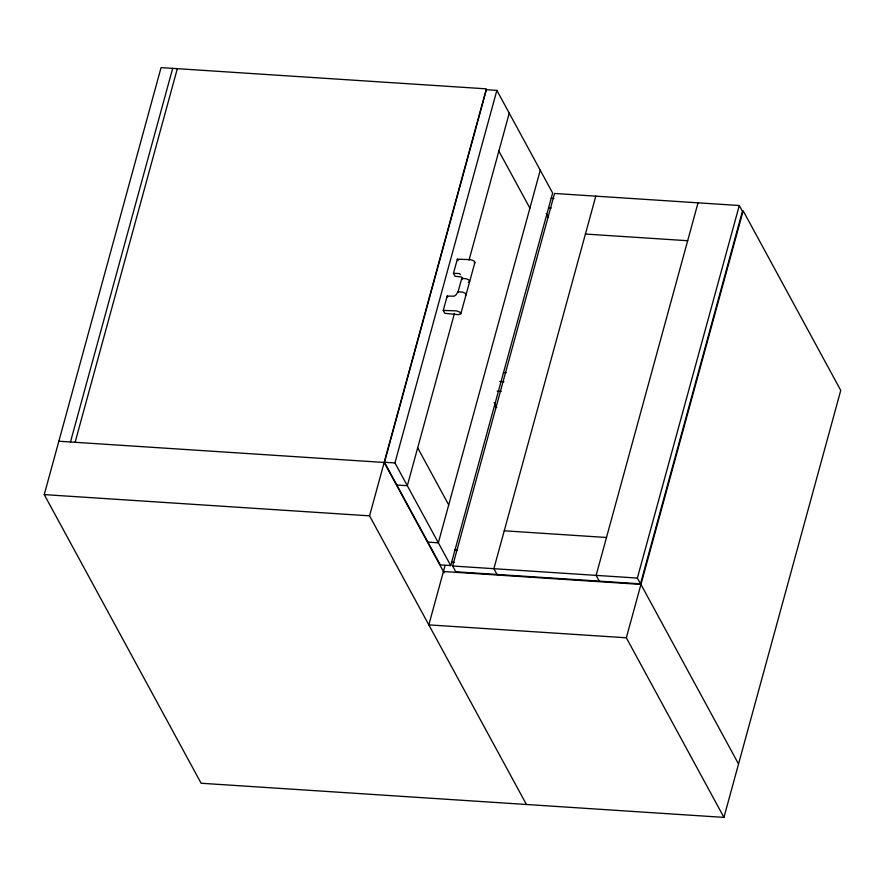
<?xml version="1.0" encoding="UTF-8"?>
<svg xmlns="http://www.w3.org/2000/svg" width="885" height="885" viewBox="0 0 885 885"><rect width="100%" height="100%" fill="white"/><g stroke="black" fill="none" stroke-linecap="round" stroke-linejoin="round"><path stroke-width="1.33" d="M723.941 817.386L626.337 637.786L743.146 210.796L840.75 390.396L723.941 817.386L201.116 783.247L44.25 494.604L161.059 67.614L486.374 88.854L369.565 515.844L526.431 804.487M70.468 441.991L172.675 68.377M75.114 442.29L177.321 68.676M384.488 462.258L486.407 89.717L496.861 90.392L552.638 193.018L450.719 565.57L440.265 564.884L384.488 462.258L394.942 462.944L450.719 565.57M394.942 462.944L496.861 90.392M462.479 278.189L461.118 276.916L455.045 276.286L453.452 273.365L457.335 259.183L470.654 259.637L474.083 260.986L474.902 262.491L460.831 313.733L458.651 314.662L444.845 313.345L443.263 310.425L447.19 296.055L453.961 296.209L455.742 295.225L458.098 291.685L461.793 278.344L466.318 278.797L468.906 279.937L469.725 281.441M454.459 313.412L407.321 485.71L396.867 485.035M469.017 260.179L509.24 113.169M540.259 170.252L438.341 542.804L427.886 542.118M445.066 565.515L428.827 624.887L626.337 637.786M452.633 566.002L554.552 193.461L739.285 205.519L742.415 211.294L640.508 583.834L455.775 571.776L452.633 566.002L637.366 578.071L640.508 583.834M595.793 196.149L493.874 568.701L497.016 574.476M698.033 202.831L596.125 575.372L599.256 581.146M637.366 578.071L739.285 205.519M465.41 295.203L466.074 294.782L465.256 293.278L462.667 292.138L458.142 291.696L458.496 292.338M474.249 262.922L474.902 262.491M468.253 282.249L469.061 281.861M443.263 310.425L456.594 310.878L460.012 312.228L460.831 313.733M453.452 273.365L459.271 273.509L460.543 274.627M551.134 198.262L553.888 198.439M548.512 207.864L551.255 208.052M585.428 234.049L687.667 240.72M503.432 372.585L506.198 372.762M499.793 381.457L503.908 381.723M497.16 391.07L501.275 391.336M58.852 441.228L384.167 462.468L444.148 572.838M44.25 494.604L369.565 515.844M504.251 530.801L606.49 537.483M454.713 549.762L457.468 549.95M451.56 562.263L454.304 562.451M443.429 571.511L640.939 584.41L738.544 764.009M546.266 213.506L548.28 217.212M498.863 151.058L529.894 208.152M457.335 259.183L458.142 260.677M461.793 278.344L462.424 279.516M447.19 296.055L447.677 296.962M494.151 402.575L496.784 407.421M494.516 405.308L495.832 407.731M417.687 447.821L448.706 504.904"/></g></svg>
